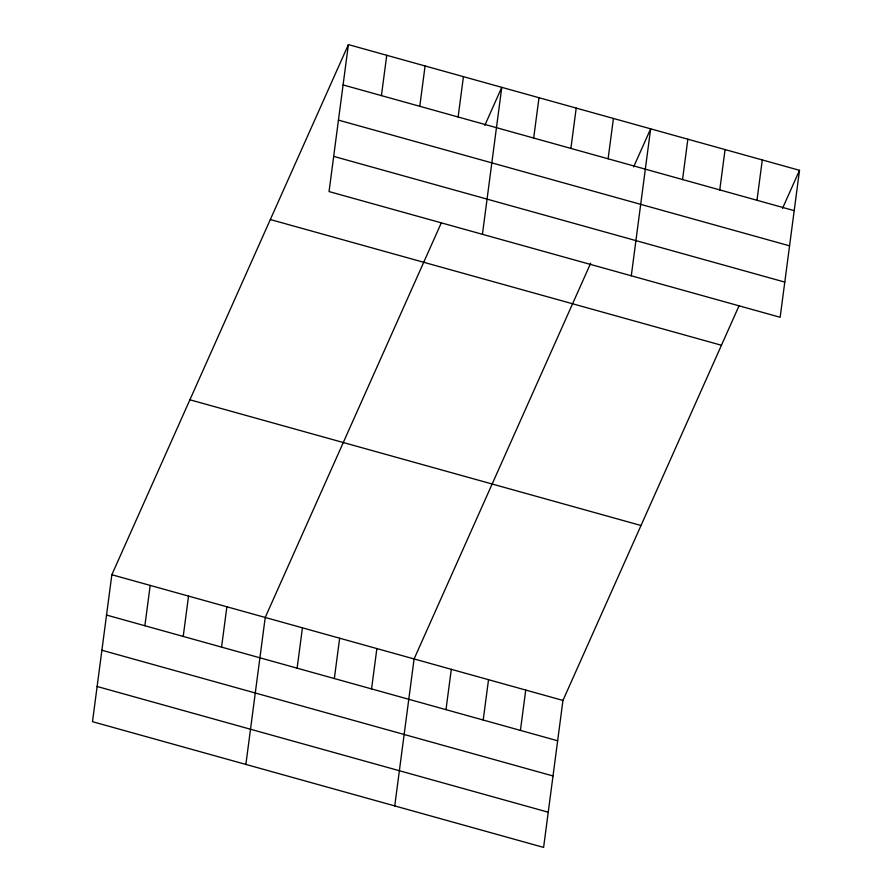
<?xml version="1.0" encoding="UTF-8"?>
<svg xmlns="http://www.w3.org/2000/svg" width="892" height="892" viewBox="0 0 892 892"><rect width="100%" height="100%" fill="white"/><g stroke="black" fill="none" stroke-linecap="round" stroke-linejoin="round"><path stroke-width="1.34" d="M348.393 44.6L329.048 191.568L780.154 317.273L799.511 170.316L348.393 44.6L111.846 574.727L92.489 721.684L543.607 847.4L562.952 700.432L738.977 305.956M144.872 625.738L150.19 585.408M183.217 636.431L188.535 596.09M221.562 647.113L226.88 606.783M245.869 764.433L265.225 617.465L441.25 222.989M297.125 668.175L302.433 627.834M381.43 95.622L386.738 55.282M334.344 678.544L339.651 638.204M419.775 106.304L425.083 65.975M371.563 688.914L376.87 648.584M458.12 116.997L463.427 76.656M394.743 805.911L414.089 658.954L590.682 263.207M482.427 234.306L501.772 87.338L484.802 125.371M445.989 709.653L451.307 669.323M533.684 138.048L538.991 97.719M483.208 720.022L488.526 679.693M570.891 148.418L576.21 108.088M520.426 730.403L525.734 690.062M608.11 158.787L613.417 118.458M631.291 275.795L650.636 128.827L633.666 166.86M682.547 179.537L687.855 139.197M719.766 189.907L725.073 149.566M756.973 200.276L762.292 159.947M782.54 208.338L799.511 170.316M343.085 84.93L794.192 210.646M338.447 120.119L789.565 245.835M333.675 156.379L784.793 282.095M270.332 219.543L721.438 345.249M189.907 399.783L641.014 525.5M111.846 574.727L562.952 700.432M106.527 615.056L557.645 740.773M101.9 650.246L553.007 775.962M97.128 686.494L548.234 812.211"/></g></svg>
